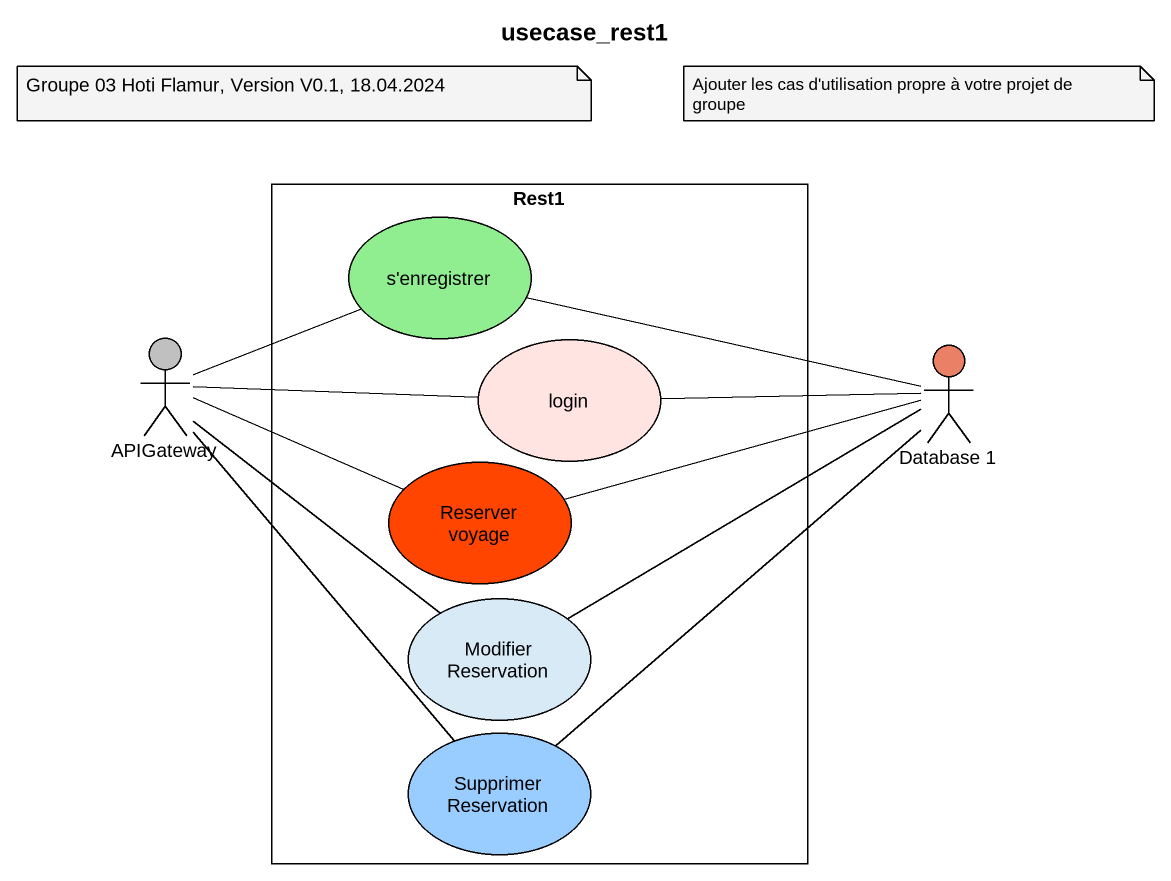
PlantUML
@startuml
title usecase_rest1
rectangle Rest1 {
  usecase "s'enregistrer" as s_enregistrer #90EE90
  usecase login #FFE4E1
  usecase "Reserver voyage" as Reserver_voyage #FF4500
  usecase "Modifier Reservation" as Modifier_Reservation
  usecase "Supprimer Reservation" as Supprimer_Reservation #99CCFF
}
actor APIGateway #C0C0C0
actor "Database 1" as Database_1 #EA8066
s_enregistrer -right- Database_1
APIGateway -right- s_enregistrer
APIGateway -right- login
login -right- Database_1
Reserver_voyage -left- APIGateway
Reserver_voyage -right- Database_1
Modifier_Reservation -up- APIGateway
Modifier_Reservation -right- Database_1
Supprimer_Reservation -up- APIGateway
Supprimer_Reservation -up- Database_1
note as N1
  Groupe 03 Hoti Flamur, Version V0.1, 18.04.2024
end note
note as N2
  Ajouter les cas d'utilisation propre à votre projet de groupe
end note
@enduml
